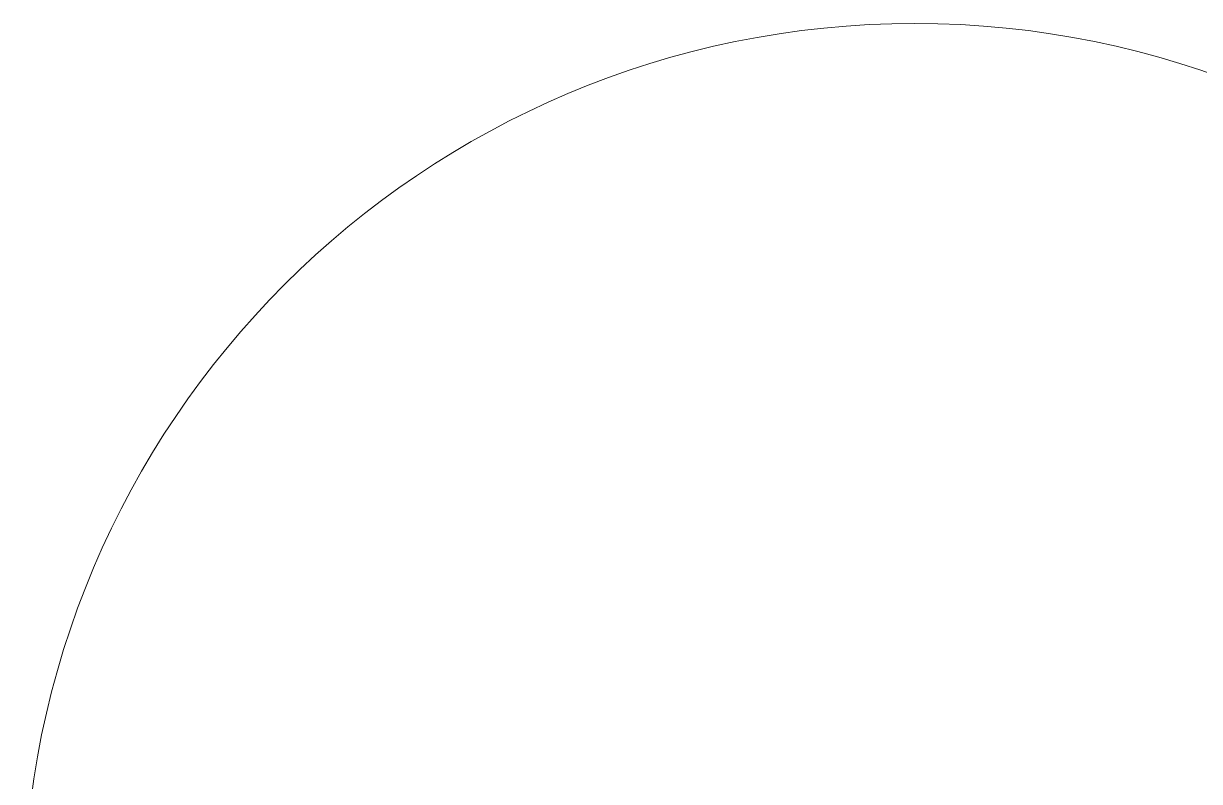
# Model space of a CAD drawing. Header units: metres. Extents: x -598 to 357, y -242 to 574.
# Drawn here: x -408.3 to -274.1, y 487.4 to 574 of the extents above; entities that cross this region are included whole.
import ezdxf

# ---------------------------------------------------------------- set-up
doc = ezdxf.new("R2010")
doc.units = ezdxf.units.M
doc.layers.add('Muro Mamspoteria', color=5, linetype='Continuous', lineweight=9)
doc.layers.add('xref_Nivel TIPICO$0$X-XREF', color=7, linetype='Continuous')

# ---------------------------------------------------------------- blocks, each defined once
blk = doc.blocks.new('ZXREF_GRADAS_Nx')
at = {"true_color": 0x139b48, "transparency": 33554536}
h = blk.add_hatch(color=114, dxfattribs=at)
h.dxf.hatch_style = 1
h.paths.add_polyline_path([(72.5, -217.77), (71.46, -217.77)])
edge = h.paths.add_edge_path()
edge.add_line((71.46, -219.27), (71.46, -217.77))
edge.add_line((71.46, -219.27), (71.46, -217.77))
edge = h.paths.add_edge_path()
edge.add_line((74.04, -219.27), (71.46, -219.27))
edge.add_line((74.04, -219.27), (71.46, -219.27))
edge = h.paths.add_edge_path()
edge.add_line((74.04, -220.51), (74.04, -219.27))
edge.add_line((74.04, -220.51), (74.04, -219.27))
edge = h.paths.add_edge_path()
edge.add_line((78.82, -220.51), (74.04, -220.51))
edge.add_line((78.82, -220.51), (74.04, -220.51))
edge = h.paths.add_edge_path()
edge.add_line((78.82, -216.77), (78.82, -220.51))
edge.add_line((78.82, -216.77), (78.82, -220.51))
edge = h.paths.add_edge_path()
edge.add_line((77.82, -216.77), (78.82, -216.77))
edge.add_line((77.82, -216.77), (78.82, -216.77))
edge = h.paths.add_edge_path()
edge.add_line((77.82, -213.95), (77.82, -216.77))
edge.add_line((77.82, -213.95), (77.82, -216.77))
edge = h.paths.add_edge_path()
edge.add_line((78.82, -213.95), (77.82, -213.95))
edge.add_line((78.82, -213.95), (77.82, -213.95))
edge = h.paths.add_edge_path()
edge.add_line((78.82, -208.53), (78.82, -213.95))
edge.add_line((78.82, -208.53), (78.82, -213.95))
edge = h.paths.add_edge_path()
edge.add_line((77.82, -208.53), (78.82, -208.53))
edge.add_line((77.82, -208.53), (78.82, -208.53))
edge = h.paths.add_edge_path()
edge.add_line((77.82, -207.67), (77.82, -208.53))
edge.add_line((77.82, -207.67), (77.82, -208.53))
edge = h.paths.add_edge_path()
edge.add_line((70.32, -207.67), (77.82, -207.67))
edge.add_line((70.32, -207.67), (77.82, -207.67))
edge = h.paths.add_edge_path()
edge.add_line((70.32, -212.2), (70.32, -207.67))
edge.add_line((70.32, -212.2), (70.32, -207.67))
edge = h.paths.add_edge_path()
edge.add_line((72.5, -212.2), (70.32, -212.2))
edge.add_line((72.5, -212.2), (70.32, -212.2))
edge = h.paths.add_edge_path()
edge.add_line((72.5, -217.77), (72.5, -212.2))
edge.add_line((72.5, -217.77), (72.5, -212.2))

msp = doc.modelspace()

# ---------------------------------------------------------------- linework, layer by layer
at = {"layer": 'Muro Mamspoteria'}
msp.add_circle((-306.539, 472.241), 101.758, dxfattribs=at)

# ---------------------------------------------------------------- block references
at = {"layer": 'xref_Nivel TIPICO$0$X-XREF', "rotation": 180}
for p in [(-285.296, 352.181), (-235.296, 352.181)]:
    msp.add_blockref('ZXREF_GRADAS_Nx', p, dxfattribs=at)

doc.saveas('drawing.dxf')
